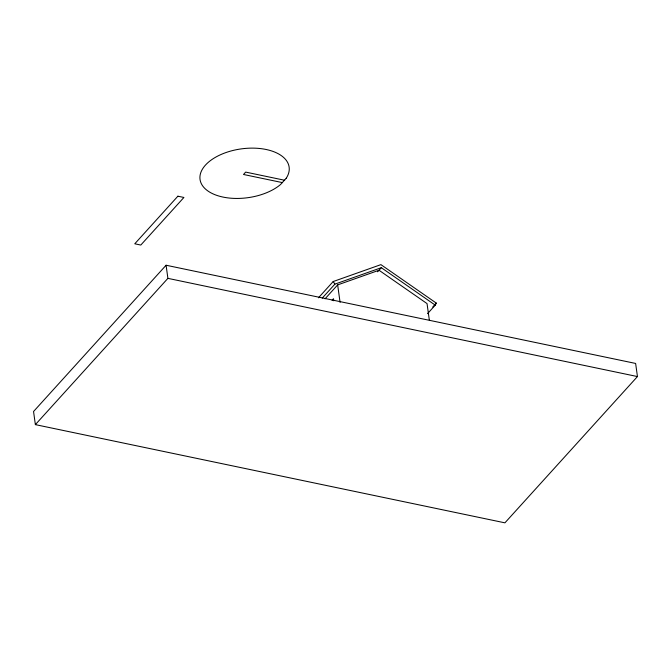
<?xml version="1.0" encoding="UTF-8"?>
<svg xmlns="http://www.w3.org/2000/svg" width="671" height="671" viewBox="0 0 671 671"><rect width="100%" height="100%" fill="white"/><g stroke="black" fill="none" stroke-linecap="round" stroke-linejoin="round"><path stroke-width="1.01" d="M427.528 313.667L435.253 305.137L436.301 303.099L380.91 264.634L333.193 281.535L318.448 297.815M166.081 265.238L33.55 411.499L35.37 424.626L504.919 522.835L637.45 376.565L635.63 363.447L166.081 265.238L167.901 278.356L35.37 424.626M322.248 298.1L334.896 284.143L381.338 267.695L435.253 305.137M325.066 298.796L337.656 284.898L379.023 270.254L427.041 303.594L429.323 320.05M332.095 300.264L333.487 298.721L333.781 300.793M377.622 271.797L381.338 267.695M432.787 306.974L436.301 303.099M284.663 180.256L245.661 172.095L243.506 174.477L282.508 182.629M167.901 278.356L637.45 376.565M333.193 281.535L334.896 284.143M337.656 284.898L340.08 302.386M286.19 178.293L280.562 184.508A44.974 24.626 -7.9 0 1 205.376 188.954A44.974 24.626 -7.9 0 1 241.745 148.819A44.974 24.626 -7.9 0 1 286.19 178.293M177.89 196.2L134.77 243.791L140.793 245.049L183.913 197.459L177.89 196.2"/></g></svg>
